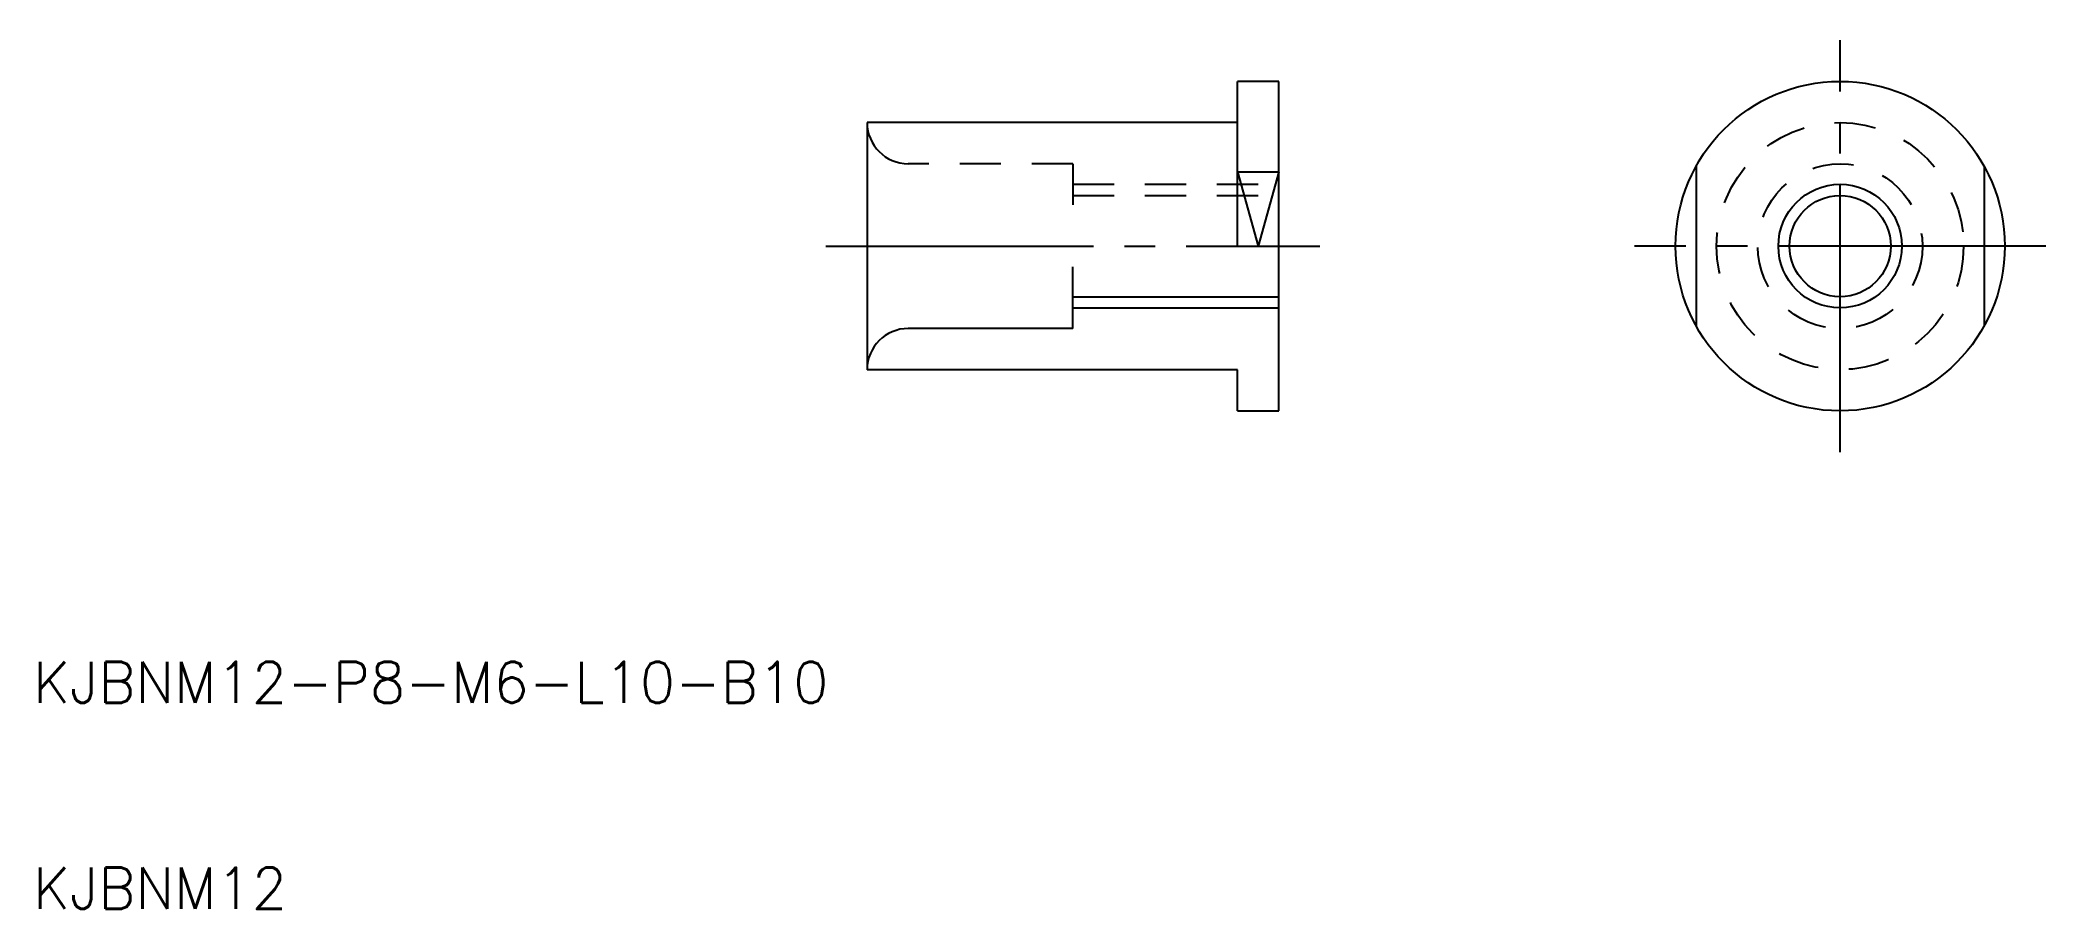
# Model space of a CAD drawing. Extents: x 69.6 to 167.1, y 138.2 to 180.4.
import ezdxf

# ---------------------------------------------------------------- set-up
doc = ezdxf.new("R2010")
doc.units = 0
doc.linetypes.add('CENTER', pattern=[17.5, 13, -1.5, 1.5, -1.5])
doc.linetypes.add('DASHED', pattern=[3.5, 2, -1.5])
doc.layers.get('0').update_dxf_attribs({"linetype": 'CONTINUOUS'})
doc.layers.add('CENTER', color=1, linetype='CENTER')
doc.styles.get("Standard").update_dxf_attribs({"font": 'txt.shx', "bigfont": '@extfont2.shx'})

msp = doc.modelspace()

# ---------------------------------------------------------------- linework, layer by layer
at = {"color": 7, "linetype": 'CONTINUOUS'}
for p, q in [((127.767, 170.351), (127.767, 178.351)), ((129.767, 178.351), (127.767, 178.351)), ((129.767, 162.351), (129.767, 178.351)), ((127.767, 176.351), (109.767, 176.351)), ((109.767, 176.351), (109.767, 164.351)), ((127.767, 170.351), (127.767, 175.351)), ((127.767, 173.957), (129.767, 173.957)), ((127.767, 173.957), (128.767, 170.351)), ((129.767, 173.957), (128.767, 170.351)), ((150.051, 174.224), (150.051, 166.478)), ((164.051, 174.224), (164.051, 166.478)), ((119.767, 166.351), (119.767, 169.351)), ((119.767, 167.892), (129.767, 167.892)), ((119.767, 166.351), (111.767, 166.351)), ((127.767, 164.351), (109.767, 164.351)), ((127.767, 162.351), (127.767, 164.351)), ((127.767, 162.351), (129.767, 162.351))]:
    msp.add_line(p, q, dxfattribs=at)
at = {"color": 3, "linetype": 'DASHED'}
for p, q in [((119.767, 174.351), (111.767, 174.351)), ((119.767, 174.351), (119.767, 171.351)), ((119.767, 173.351), (129.767, 173.351)), ((119.767, 172.81), (129.767, 172.81))]:
    msp.add_line(p, q, dxfattribs=at)
at = {"color": 3, "linetype": 'CONTINUOUS'}
msp.add_line((119.767, 167.351), (129.767, 167.351), dxfattribs=at)
at = {"color": 7, "linetype": 'CONTINUOUS'}
for radius in [8, 2.459]:
    msp.add_circle((157.051, 170.351), radius, dxfattribs=at)
at = {"color": 3, "linetype": 'DASHED'}
for radius in [6, 4]:
    msp.add_circle((157.051, 170.351), radius, dxfattribs=at)
at = {"color": 3, "linetype": 'CONTINUOUS'}
msp.add_circle((157.051, 170.351), 3, dxfattribs=at)
at = {"color": 7, "linetype": 'CONTINUOUS'}
for centre, start, end in [((111.767, 176.351), 180, 270), ((111.767, 164.351), 90, 180)]:
    msp.add_arc(centre, 2, start, end, dxfattribs=at)
at = {"layer": 'CENTER', "color": 1, "linetype": 'CENTER'}
for p, q in [((157.051, 160.351), (157.051, 180.351)), ((107.767, 170.351), (131.767, 170.351)), ((167.051, 170.351), (147.051, 170.351))]:
    msp.add_line(p, q, dxfattribs=at)

# ---------------------------------------------------------------- texts
for s, p in [('KJBNM12-P8-M6-L10-B10', (69.235, 148.172)), ('KJBNM12', (69.235, 138.172))]:
    msp.add_text(s, height=2).set_placement(p)

doc.saveas('drawing.dxf')
